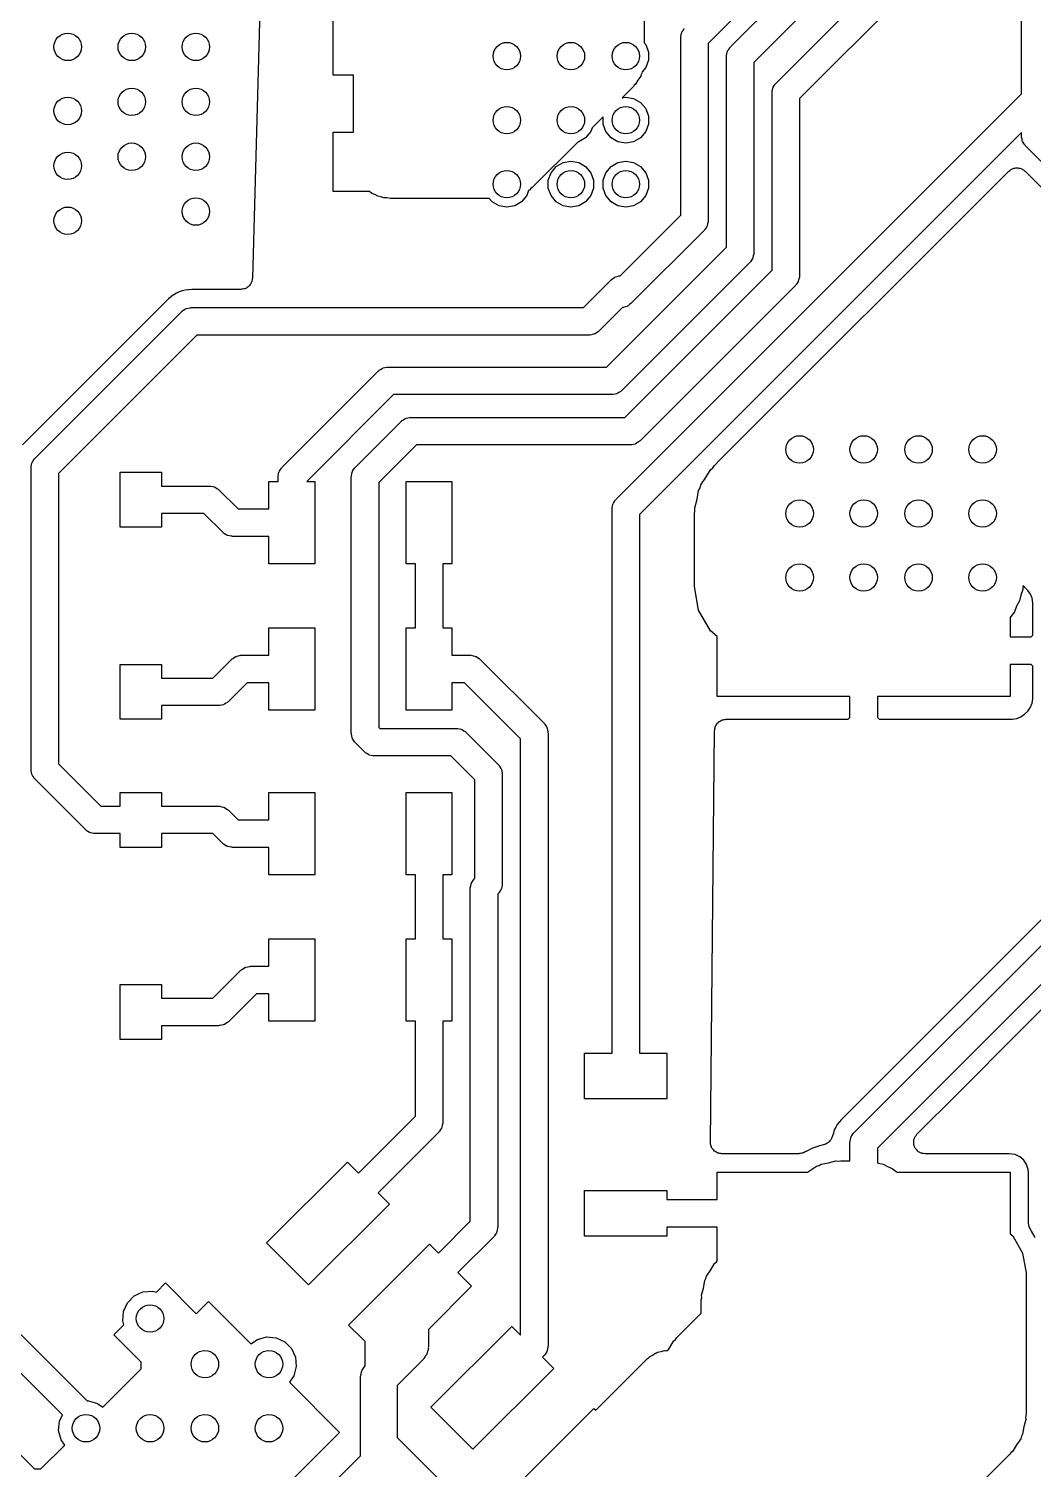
# Model space of a CAD drawing. Extents: x 76 to 124.9, y -113.7 to -66.
# Drawn here: x 85.78 to 96.75, y -105.65 to -89.9 of the extents above; entities that cross this region are included whole.
import ezdxf

# ---------------------------------------------------------------- set-up
doc = ezdxf.new("R2010")
doc.units = 0
doc.header["$MEASUREMENT"] = 0
doc.layers.add('BLACK', color=7, linetype='CONTINUOUS')

msp = doc.modelspace()

# ---------------------------------------------------------------- linework, layer by layer
at = {"layer": 'Black'}
for p, q in [((88.3964, -86.2285), (88.2186, -92.6295)), ((93.9419, -90.4959), (97.15, -87.2879)), ((97.4061, -87.4561), (94.198, -90.6641)), ((93.4429, -90.1006), (95.7284, -87.8151)), ((95.2811, -87.9811), (93.2, -90.0621)), ((95.9561, -88.0118), (93.699, -90.2688)), ((96.625, -90.6129), (96.625, -88.725)), ((92.5, -89.6461), (92.5, -89.95)), ((89.1, -90.41), (89.1, -89.76)), ((92.9253, -89.9206), (92.9351, -89.9036)), ((92.9351, -89.9036), (92.9401, -89.8993)), ((92.5, -89.95), (92.5, -90.0539)), ((92.5, -90.0539), (92.5173, -90.0745)), ((92.9, -90), (92.9011, -89.9935)), ((92.9, -91.9379), (92.9, -90)), ((92.9006, -89.9869), (92.9056, -89.968)), ((92.9011, -89.9935), (92.9006, -89.9869)), ((92.9056, -89.968), (92.909, -89.9487)), ((92.909, -89.9487), (92.9123, -89.943)), ((92.9123, -89.943), (92.9141, -89.9366)), ((92.9141, -89.9366), (92.9253, -89.9206)), ((93.2, -90.0621), (93.2, -92)), ((92.5173, -90.0745), (92.5471, -90.1564)), ((92.5471, -90.1564), (92.5471, -90.2436)), ((93.399, -90.2067), (93.4001, -90.2002)), ((93.399, -92.2889), (93.399, -90.2067)), ((93.3996, -90.1936), (93.4046, -90.1747)), ((93.4001, -90.2002), (93.3996, -90.1936)), ((93.4046, -90.1747), (93.408, -90.1554)), ((93.408, -90.1554), (93.4113, -90.1497)), ((93.4113, -90.1497), (93.4131, -90.1433)), ((93.4131, -90.1433), (93.4243, -90.1272)), ((93.4243, -90.1272), (93.4341, -90.1103)), ((93.4341, -90.1103), (93.4392, -90.106)), ((93.4392, -90.106), (93.4429, -90.1006)), ((92.4785, -90.3717), (92.4759, -90.3868)), ((92.5173, -90.3255), (92.4785, -90.3717)), ((92.5471, -90.2436), (92.5173, -90.3255)), ((93.699, -90.2688), (93.699, -92.351)), ((89.325, -90.41), (89.1, -90.41)), ((89.325, -91.03), (89.325, -90.41)), ((92.3828, -90.5328), (92.2595, -90.6562)), ((92.3929, -90.5184), (92.3828, -90.5328)), ((92.4064, -90.5071), (92.3929, -90.5184)), ((92.4325, -90.4619), (92.4064, -90.5071)), ((92.4625, -90.419), (92.4325, -90.4619)), ((92.4671, -90.402), (92.4625, -90.419)), ((92.4759, -90.3868), (92.4671, -90.402)), ((93.9121, -90.5386), (93.9233, -90.5226)), ((93.9233, -90.5226), (93.9331, -90.5056)), ((93.9331, -90.5056), (93.9382, -90.5013)), ((93.9382, -90.5013), (93.9419, -90.4959)), ((92.2595, -90.6562), (92.3, -90.649)), ((92.3, -90.649), (92.3858, -90.6642)), ((92.3858, -90.6642), (92.4613, -90.7078)), ((93.898, -90.602), (93.8992, -90.5955)), ((93.898, -92.5399), (93.898, -90.602)), ((93.8986, -90.5889), (93.9036, -90.57)), ((93.8992, -90.5955), (93.8986, -90.5889)), ((93.9036, -90.57), (93.9071, -90.5507)), ((93.9071, -90.5507), (93.9104, -90.545)), ((93.9104, -90.545), (93.9121, -90.5386)), ((94.198, -90.6641), (94.198, -92.602)), ((96.4939, -90.7439), (96.625, -90.6129)), ((92.1939, -95.0439), (96.4939, -90.7439)), ((92.4613, -90.7078), (92.5173, -90.7745)), ((92.5173, -90.7745), (92.5471, -90.8564)), ((91.9329, -90.9828), (91.9173, -91.0255)), ((91.9828, -90.9328), (91.9329, -90.9828)), ((92.0529, -90.8628), (91.9828, -90.9328)), ((91.9828, -90.9328), (91.9828, -90.9328)), ((92.0529, -90.9436), (92.0529, -90.8628)), ((92.0827, -91.0255), (92.0529, -90.9436)), ((92.5471, -90.9436), (92.5173, -91.0255)), ((92.5471, -90.8564), (92.5471, -90.9436)), ((89.1, -91.68), (89.1, -91.03)), ((89.1, -91.03), (89.325, -91.03)), ((91.7786, -91.1371), (91.2778, -91.6378)), ((91.7858, -91.1358), (91.7786, -91.1371)), ((91.8613, -91.0922), (91.7858, -91.1358)), ((91.9173, -91.0255), (91.8613, -91.0922)), ((92.1387, -91.0922), (92.0827, -91.0255)), ((92.2142, -91.1358), (92.1387, -91.0922)), ((92.3, -91.151), (92.2142, -91.1358)), ((92.3858, -91.1358), (92.3, -91.151)), ((92.4613, -91.0922), (92.3858, -91.1358)), ((96.625, -91.0371), (92.45, -95.2121)), ((92.5173, -91.0255), (92.4613, -91.0922)), ((96.625, -91.075), (96.625, -91.0371)), ((96.6261, -91.0815), (96.625, -91.075)), ((96.6256, -91.0881), (96.6261, -91.0815)), ((96.6306, -91.107), (96.6256, -91.0881)), ((96.634, -91.1263), (96.6306, -91.107)), ((96.6373, -91.132), (96.634, -91.1263)), ((96.6391, -91.1384), (96.6373, -91.132)), ((96.6503, -91.1544), (96.6391, -91.1384)), ((96.6601, -91.1714), (96.6503, -91.1544)), ((96.6651, -91.1757), (96.6601, -91.1714)), ((96.6689, -91.1811), (96.6651, -91.1757)), ((98.5773, -93.0894), (96.6689, -91.1811)), ((91.4529, -91.5564), (91.4827, -91.4745)), ((91.4827, -91.4745), (91.5387, -91.4078)), ((91.5387, -91.4078), (91.6142, -91.3642)), ((91.6142, -91.3642), (91.7, -91.349)), ((91.7, -91.349), (91.7858, -91.3642)), ((91.7858, -91.3642), (91.8613, -91.4078)), ((91.8613, -91.4078), (91.9173, -91.4745)), ((91.9173, -91.4745), (91.9471, -91.5564)), ((92.0529, -91.5564), (92.0827, -91.4745)), ((92.0827, -91.4745), (92.1387, -91.4078)), ((92.1387, -91.4078), (92.2142, -91.3642)), ((92.2142, -91.3642), (92.3, -91.349)), ((92.3, -91.349), (92.3858, -91.3642)), ((92.3858, -91.3642), (92.4613, -91.4078)), ((92.4613, -91.4078), (92.5173, -91.4745)), ((92.5173, -91.4745), (92.5471, -91.5564)), ((93.3356, -94.6079), (96.4866, -91.457)), ((96.4866, -91.457), (96.4956, -91.4507)), ((96.4956, -91.4507), (96.5033, -91.4429)), ((96.5033, -91.4429), (96.5132, -91.4383)), ((96.5132, -91.4383), (96.5222, -91.432)), ((96.5222, -91.432), (96.5327, -91.4292)), ((96.5327, -91.4292), (96.5426, -91.4246)), ((96.5426, -91.4246), (96.5535, -91.4236)), ((96.5535, -91.4236), (96.5641, -91.4208)), ((96.5641, -91.4208), (96.575, -91.4218)), ((96.575, -91.4218), (96.5859, -91.4208)), ((96.5859, -91.4208), (96.5965, -91.4236)), ((96.5965, -91.4236), (96.6074, -91.4246)), ((96.6074, -91.4246), (96.6173, -91.4292)), ((96.6173, -91.4292), (96.6278, -91.432)), ((96.6278, -91.432), (96.6368, -91.4383)), ((96.6368, -91.4383), (96.6467, -91.4429)), ((96.6467, -91.4429), (96.6544, -91.4507)), ((96.6544, -91.4507), (96.6634, -91.457)), ((96.6634, -91.457), (98.3144, -93.1079)), ((91.2778, -91.6378), (91.2634, -91.6479)), ((91.4529, -91.6436), (91.4529, -91.5564)), ((91.9471, -91.5564), (91.9471, -91.6436)), ((92.0529, -91.6436), (92.0529, -91.5564)), ((92.5471, -91.5564), (92.5471, -91.6436)), ((89.4995, -91.68), (89.1, -91.68)), ((89.525, -91.7014), (89.4995, -91.68)), ((89.5579, -91.7134), (89.525, -91.7014)), ((89.5882, -91.7309), (89.5579, -91.7134)), ((89.6227, -91.737), (89.5882, -91.7309)), ((89.6555, -91.7489), (89.6227, -91.737)), ((89.6905, -91.7489), (89.6555, -91.7489)), ((89.725, -91.755), (89.6905, -91.7489)), ((90.8074, -91.755), (89.725, -91.755)), ((90.8387, -91.7922), (90.8074, -91.755)), ((90.9142, -91.8358), (90.8387, -91.7922)), ((91.1613, -91.7922), (91.0858, -91.8358)), ((91.2173, -91.7255), (91.1613, -91.7922)), ((91.2376, -91.6698), (91.2173, -91.7255)), ((91.2521, -91.6614), (91.2376, -91.6698)), ((91.2634, -91.6479), (91.2521, -91.6614)), ((91.4827, -91.7255), (91.4529, -91.6436)), ((91.5387, -91.7922), (91.4827, -91.7255)), ((91.6142, -91.8358), (91.5387, -91.7922)), ((91.8613, -91.7922), (91.7858, -91.8358)), ((91.9173, -91.7255), (91.8613, -91.7922)), ((91.9471, -91.6436), (91.9173, -91.7255)), ((92.0827, -91.7255), (92.0529, -91.6436)), ((92.1387, -91.7922), (92.0827, -91.7255)), ((92.2142, -91.8358), (92.1387, -91.7922)), ((92.4613, -91.7922), (92.3858, -91.8358)), ((92.5173, -91.7255), (92.4613, -91.7922)), ((92.5471, -91.6436), (92.5173, -91.7255)), ((91, -91.851), (90.9142, -91.8358)), ((91.0858, -91.8358), (91, -91.851)), ((91.7, -91.851), (91.6142, -91.8358)), ((91.7858, -91.8358), (91.7, -91.851)), ((92.3, -91.851), (92.2142, -91.8358)), ((92.2373, -92.6006), (92.9, -91.9379)), ((92.3858, -91.8358), (92.3, -91.851)), ((93.1561, -92.1061), (92.3561, -92.9061)), ((93.1599, -92.1007), (93.1561, -92.1061)), ((93.1649, -92.0964), (93.1599, -92.1007)), ((93.1747, -92.0794), (93.1649, -92.0964)), ((93.1859, -92.0634), (93.1747, -92.0794)), ((93.1877, -92.057), (93.1859, -92.0634)), ((93.191, -92.0513), (93.1877, -92.057)), ((93.1944, -92.032), (93.191, -92.0513)), ((93.1994, -92.0131), (93.1944, -92.032)), ((93.2, -92), (93.1989, -92.0065)), ((93.1989, -92.0065), (93.1994, -92.0131)), ((92.0879, -93.6), (93.399, -92.2889)), ((93.6849, -92.4144), (93.6737, -92.4304)), ((93.6867, -92.408), (93.6849, -92.4144)), ((93.69, -92.4023), (93.6867, -92.408)), ((93.6934, -92.383), (93.69, -92.4023)), ((93.6984, -92.3641), (93.6934, -92.383)), ((93.699, -92.351), (93.6979, -92.3575)), ((93.6979, -92.3575), (93.6984, -92.3641)), ((93.6551, -92.4571), (92.2561, -93.8561)), ((92.2879, -94.15), (93.898, -92.5399)), ((93.6589, -92.4517), (93.6551, -92.4571)), ((93.6639, -92.4474), (93.6589, -92.4517)), ((93.6737, -92.4304), (93.6639, -92.4474)), ((88.1444, -92.7389), (88.1364, -92.7435)), ((88.1531, -92.7359), (88.1444, -92.7389)), ((88.1631, -92.7281), (88.1531, -92.7359)), ((88.174, -92.7218), (88.1631, -92.7281)), ((88.1799, -92.7147), (88.174, -92.7218)), ((88.1872, -92.709), (88.1799, -92.7147)), ((88.1938, -92.6982), (88.1872, -92.709)), ((88.2019, -92.6885), (88.1938, -92.6982)), ((88.2051, -92.6798), (88.2019, -92.6885)), ((88.2099, -92.672), (88.2051, -92.6798)), ((88.2124, -92.6596), (88.2099, -92.672)), ((88.2168, -92.6477), (88.2124, -92.6596)), ((88.2186, -92.6295), (88.2168, -92.6385)), ((88.2168, -92.6385), (88.2168, -92.6477)), ((91.8379, -92.95), (92.1439, -92.6439)), ((92.1439, -92.6439), (92.16, -92.6327)), ((92.16, -92.6327), (92.175, -92.6201)), ((92.175, -92.6201), (92.1812, -92.6178)), ((92.1812, -92.6178), (92.1866, -92.6141)), ((92.1866, -92.6141), (92.2055, -92.609)), ((92.2055, -92.609), (92.224, -92.6023)), ((92.224, -92.6023), (92.2305, -92.6023)), ((92.2305, -92.6023), (92.2369, -92.6006)), ((92.2369, -92.6006), (92.2373, -92.6006)), ((94.1541, -92.7081), (92.4561, -94.4061)), ((94.1579, -92.7027), (94.1541, -92.7081)), ((94.1629, -92.6984), (94.1579, -92.7027)), ((94.1727, -92.6814), (94.1629, -92.6984)), ((94.184, -92.6654), (94.1727, -92.6814)), ((94.1857, -92.659), (94.184, -92.6654)), ((94.189, -92.6533), (94.1857, -92.659)), ((94.1924, -92.634), (94.189, -92.6533)), ((94.1974, -92.6151), (94.1924, -92.634)), ((94.198, -92.602), (94.1969, -92.6085)), ((94.1969, -92.6085), (94.1974, -92.6151)), ((87.3027, -92.8538), (85.7075, -94.4489)), ((87.3317, -92.8306), (87.3027, -92.8538)), ((87.3322, -92.8301), (87.3317, -92.8306)), ((87.3327, -92.8298), (87.3322, -92.8301)), ((87.3586, -92.8087), (87.3327, -92.8298)), ((87.3882, -92.7933), (87.3586, -92.8087)), ((87.3887, -92.7929), (87.3882, -92.7933)), ((87.3894, -92.7927), (87.3887, -92.7929)), ((87.4189, -92.777), (87.3894, -92.7927)), ((87.4508, -92.7677), (87.4189, -92.777)), ((87.4514, -92.7674), (87.4508, -92.7677)), ((87.4521, -92.7674), (87.4514, -92.7674)), ((87.4841, -92.7577), (87.4521, -92.7674)), ((87.5173, -92.7548), (87.4841, -92.7577)), ((87.5179, -92.7546), (87.5173, -92.7548)), ((87.5186, -92.7547), (87.5179, -92.7546)), ((87.5561, -92.751), (87.5186, -92.7547)), ((88.0937, -92.751), (87.5561, -92.751)), ((88.1027, -92.7494), (88.0937, -92.751)), ((88.112, -92.7497), (88.1027, -92.7494)), ((88.124, -92.7457), (88.112, -92.7497)), ((88.1364, -92.7435), (88.124, -92.7457)), ((85.8439, -94.5939), (87.4439, -92.9939)), ((87.4439, -92.9939), (87.4493, -92.9901)), ((87.4493, -92.9901), (87.4536, -92.9851)), ((87.4536, -92.9851), (87.4706, -92.9753)), ((87.4706, -92.9753), (87.4866, -92.9641)), ((87.4866, -92.9641), (87.493, -92.9623)), ((87.493, -92.9623), (87.4987, -92.959)), ((87.4987, -92.959), (87.518, -92.9556)), ((87.518, -92.9556), (87.5369, -92.9506)), ((87.5369, -92.9506), (87.5435, -92.9511)), ((87.5435, -92.9511), (87.55, -92.95)), ((87.55, -92.95), (91.8379, -92.95)), ((92.2627, -92.9494), (92.0061, -93.2061)), ((92.2631, -92.9494), (92.2627, -92.9494)), ((92.2694, -92.9477), (92.2631, -92.9494)), ((92.276, -92.9477), (92.2694, -92.9477)), ((92.2945, -92.941), (92.276, -92.9477)), ((92.3134, -92.9359), (92.2945, -92.941)), ((92.3188, -92.9322), (92.3134, -92.9359)), ((92.325, -92.9299), (92.3188, -92.9322)), ((92.34, -92.9173), (92.325, -92.9299)), ((92.3561, -92.9061), (92.34, -92.9173)), ((92.0007, -93.2099), (91.9964, -93.2149)), ((92.0061, -93.2061), (92.0007, -93.2099)), ((87.6121, -93.25), (86.1, -94.7621)), ((91.9, -93.25), (87.6121, -93.25)), ((91.9065, -93.2489), (91.9, -93.25)), ((91.9131, -93.2494), (91.9065, -93.2489)), ((91.932, -93.2444), (91.9131, -93.2494)), ((91.9513, -93.241), (91.932, -93.2444)), ((91.957, -93.2377), (91.9513, -93.241)), ((91.9634, -93.2359), (91.957, -93.2377)), ((91.9794, -93.2247), (91.9634, -93.2359)), ((91.9964, -93.2149), (91.9794, -93.2247)), ((88.5439, -94.6939), (89.5939, -93.6439)), ((89.5939, -93.6439), (89.5993, -93.6401)), ((89.5993, -93.6401), (89.6036, -93.6351)), ((89.6036, -93.6351), (89.6206, -93.6253)), ((89.6206, -93.6253), (89.6366, -93.6141)), ((89.6366, -93.6141), (89.643, -93.6123)), ((89.643, -93.6123), (89.6487, -93.609)), ((89.6487, -93.609), (89.668, -93.6056)), ((89.668, -93.6056), (89.6869, -93.6006)), ((89.6869, -93.6006), (89.6935, -93.6011)), ((89.6935, -93.6011), (89.7, -93.6)), ((89.7, -93.6), (92.0879, -93.6)), ((89.7621, -93.9), (88.8121, -94.85)), ((92.15, -93.9), (89.7621, -93.9)), ((92.1565, -93.8989), (92.15, -93.9)), ((92.1631, -93.8994), (92.1565, -93.8989)), ((92.182, -93.8944), (92.1631, -93.8994)), ((92.2013, -93.891), (92.182, -93.8944)), ((92.207, -93.8877), (92.2013, -93.891)), ((92.2134, -93.8859), (92.207, -93.8877)), ((92.2294, -93.8747), (92.2134, -93.8859)), ((92.2464, -93.8649), (92.2294, -93.8747)), ((92.2507, -93.8599), (92.2464, -93.8649)), ((92.2561, -93.8561), (92.2507, -93.8599)), ((89.893, -94.1623), (89.8987, -94.159)), ((89.8987, -94.159), (89.918, -94.1556)), ((89.918, -94.1556), (89.9369, -94.1506)), ((89.9369, -94.1506), (89.9435, -94.1511)), ((89.9435, -94.1511), (89.95, -94.15)), ((89.95, -94.15), (91.3, -94.15)), ((91.3, -94.15), (92.2879, -94.15)), ((89.3439, -94.6939), (89.8439, -94.1939)), ((89.8439, -94.1939), (89.8493, -94.1901)), ((89.8493, -94.1901), (89.8536, -94.1851)), ((89.8536, -94.1851), (89.8706, -94.1753)), ((89.8706, -94.1753), (89.8866, -94.1641)), ((89.8866, -94.1641), (89.893, -94.1623)), ((90.0121, -94.45), (89.6, -94.8621)), ((91.3, -94.45), (90.0121, -94.45)), ((92.35, -94.45), (91.3, -94.45)), ((92.3565, -94.4489), (92.35, -94.45)), ((92.3631, -94.4494), (92.3565, -94.4489)), ((92.382, -94.4444), (92.3631, -94.4494)), ((92.4013, -94.441), (92.382, -94.4444)), ((92.407, -94.4377), (92.4013, -94.441)), ((92.4134, -94.4359), (92.407, -94.4377)), ((92.4294, -94.4247), (92.4134, -94.4359)), ((92.4464, -94.4149), (92.4294, -94.4247)), ((92.4507, -94.4099), (92.4464, -94.4149)), ((92.4561, -94.4061), (92.4507, -94.4099)), ((85.8141, -94.6366), (85.8253, -94.6206)), ((85.8253, -94.6206), (85.8351, -94.6036)), ((85.8351, -94.6036), (85.8401, -94.5993)), ((85.8401, -94.5993), (85.8439, -94.5939)), ((93.2697, -94.6739), (93.3356, -94.6079)), ((93.3356, -94.6079), (93.3356, -94.6079)), ((85.8, -94.7), (85.8011, -94.6935)), ((85.8, -98), (85.8, -94.7)), ((85.8006, -94.6869), (85.8056, -94.668)), ((85.8011, -94.6935), (85.8006, -94.6869)), ((85.8056, -94.668), (85.809, -94.6487)), ((85.809, -94.6487), (85.8123, -94.643)), ((85.8123, -94.643), (85.8141, -94.6366)), ((86.1, -94.7621), (86.1, -97.9379)), ((86.775, -95.35), (86.775, -94.75)), ((86.775, -94.75), (87.225, -94.75)), ((87.225, -94.75), (87.225, -94.9)), ((88.5006, -94.7869), (88.5056, -94.768)), ((88.5011, -94.7935), (88.5006, -94.7869)), ((88.5056, -94.768), (88.509, -94.7487)), ((88.509, -94.7487), (88.5123, -94.743)), ((88.5123, -94.743), (88.5141, -94.7366)), ((88.5141, -94.7366), (88.5253, -94.7206)), ((88.5253, -94.7206), (88.5351, -94.7036)), ((88.5351, -94.7036), (88.5401, -94.6993)), ((88.5401, -94.6993), (88.5439, -94.6939)), ((89.3006, -94.7869), (89.3056, -94.768)), ((89.3011, -94.7935), (89.3006, -94.7869)), ((89.3056, -94.768), (89.309, -94.7487)), ((89.309, -94.7487), (89.3123, -94.743)), ((89.3123, -94.743), (89.3141, -94.7366)), ((89.3141, -94.7366), (89.3253, -94.7206)), ((89.3253, -94.7206), (89.3351, -94.7036)), ((89.3351, -94.7036), (89.3401, -94.6993)), ((89.3401, -94.6993), (89.3439, -94.6939)), ((93.1765, -94.807), (93.2255, -94.7221)), ((93.2255, -94.7221), (93.2507, -94.7009)), ((93.2507, -94.7009), (93.2697, -94.6739)), ((87.225, -94.9), (87.75, -94.9)), ((87.75, -94.9), (87.7565, -94.9011)), ((87.7565, -94.9011), (87.7631, -94.9006)), ((87.7631, -94.9006), (87.782, -94.9056)), ((87.782, -94.9056), (87.8013, -94.909)), ((87.8013, -94.909), (87.807, -94.9123)), ((87.807, -94.9123), (87.8134, -94.9141)), ((87.8134, -94.9141), (87.8294, -94.9253)), ((87.8294, -94.9253), (87.8464, -94.9351)), ((87.8464, -94.9351), (87.8507, -94.9401)), ((87.8507, -94.9401), (87.8561, -94.9439)), ((87.8561, -94.9439), (88.0621, -95.15)), ((88.4, -95.15), (88.4, -94.85)), ((88.4, -94.85), (88.5, -94.85)), ((88.5, -94.8), (88.5011, -94.7935)), ((88.5, -94.85), (88.5, -94.8)), ((88.8121, -94.85), (88.9, -94.85)), ((88.9, -94.85), (88.9, -95.75)), ((89.3, -94.8), (89.3011, -94.7935)), ((89.3, -97.6), (89.3, -94.8)), ((89.6, -94.8621), (89.6, -97.5379)), ((89.9, -95.75), (89.9, -94.85)), ((89.9, -94.85), (90.4, -94.85)), ((90.4, -94.85), (90.4, -95.75)), ((93.0952, -94.9477), (93.1117, -94.9191)), ((93.1117, -94.9191), (93.1203, -94.8873)), ((93.1203, -94.8873), (93.1765, -94.807)), ((92.1556, -95.118), (92.159, -95.0987)), ((92.159, -95.0987), (92.1623, -95.093)), ((92.1623, -95.093), (92.1641, -95.0866)), ((92.1641, -95.0866), (92.1753, -95.0706)), ((92.1753, -95.0706), (92.1851, -95.0536)), ((92.1851, -95.0536), (92.1901, -95.0493)), ((92.1901, -95.0493), (92.1939, -95.0439)), ((93.0529, -95.1389), (93.0782, -95.0442)), ((93.0782, -95.0442), (93.0952, -94.9477)), ((87.6879, -95.2), (87.225, -95.2)), ((87.225, -95.2), (87.225, -95.35)), ((87.8939, -95.4061), (87.6879, -95.2)), ((88.0621, -95.15), (88.4, -95.15)), ((92.15, -95.15), (92.1511, -95.1435)), ((92.15, -95.2), (92.15, -95.15)), ((92.15, -95.8), (92.15, -95.2)), ((92.1506, -95.1369), (92.1556, -95.118)), ((92.1511, -95.1435), (92.1506, -95.1369)), ((92.45, -95.2121), (92.45, -95.8)), ((93.05, -95.2042), (93.0557, -95.1717)), ((93.05, -96), (93.05, -95.2042)), ((93.0557, -95.1717), (93.0529, -95.1389)), ((87.225, -95.35), (86.775, -95.35)), ((87.8993, -95.4099), (87.8939, -95.4061)), ((87.9036, -95.4149), (87.8993, -95.4099)), ((87.9206, -95.4247), (87.9036, -95.4149)), ((87.9366, -95.4359), (87.9206, -95.4247)), ((87.943, -95.4377), (87.9366, -95.4359)), ((87.9487, -95.441), (87.943, -95.4377)), ((87.968, -95.4444), (87.9487, -95.441)), ((87.9869, -95.4494), (87.968, -95.4444)), ((87.9935, -95.4489), (87.9869, -95.4494)), ((88, -95.45), (87.9935, -95.4489)), ((88.4, -95.45), (88, -95.45)), ((88.4, -95.75), (88.4, -95.45)), ((88.9, -95.75), (88.4, -95.75)), ((90, -95.75), (89.9, -95.75)), ((90, -96.45), (90, -95.75)), ((90.4, -95.75), (90.3, -95.75)), ((90.3, -95.75), (90.3, -96.45)), ((92.15, -101.1), (92.15, -95.8)), ((92.45, -95.8), (92.45, -101.1)), ((93.0952, -96.2565), (93.05, -96)), ((96.6386, -96.0302), (96.6162, -96.0919)), ((96.6594, -96.0058), (96.6386, -95.9919)), ((96.6386, -95.9919), (96.6386, -96.0302)), ((96.6942, -96.0406), (96.6594, -96.0058)), ((96.7215, -96.0816), (96.6942, -96.0406)), ((96.6048, -96.1565), (96.572, -96.2133)), ((96.6162, -96.0919), (96.6048, -96.1565)), ((96.7404, -96.1271), (96.7215, -96.0816)), ((96.75, -96.1754), (96.7404, -96.1271)), ((96.75, -96.5295), (96.75, -96.1754)), ((93.2255, -96.4821), (93.0952, -96.2565)), ((96.5073, -96.3253), (96.5, -96.338)), ((96.5, -96.338), (96.5, -96.55)), ((96.5495, -96.275), (96.5073, -96.3253)), ((96.572, -96.2133), (96.5495, -96.275)), ((88.4, -96.75), (88.4, -96.45)), ((88.4, -96.45), (88.9, -96.45)), ((88.9, -96.45), (88.9, -97.35)), ((89.9, -97.35), (89.9, -96.45)), ((89.9, -96.45), (90, -96.45)), ((90.3, -96.45), (90.4, -96.45)), ((90.4, -96.45), (90.4, -96.75)), ((93.3, -96.5446), (93.2255, -96.4821)), ((93.3, -97.2), (93.3, -96.5446)), ((96.5, -96.55), (96.7295, -96.55)), ((96.7295, -96.55), (96.75, -96.5295)), ((87.7879, -97), (87.9939, -96.7939)), ((87.9939, -96.7939), (87.9993, -96.7901)), ((87.9993, -96.7901), (88.0036, -96.7851)), ((88.0036, -96.7851), (88.0206, -96.7753)), ((88.0206, -96.7753), (88.0366, -96.7641)), ((88.0366, -96.7641), (88.043, -96.7623)), ((88.043, -96.7623), (88.0487, -96.759)), ((88.0487, -96.759), (88.068, -96.7556)), ((88.068, -96.7556), (88.0869, -96.7506)), ((88.0869, -96.7506), (88.0935, -96.7511)), ((88.0935, -96.7511), (88.1, -96.75)), ((88.1, -96.75), (88.4, -96.75)), ((90.4, -96.75), (90.6, -96.75)), ((90.6, -96.75), (90.6065, -96.7511)), ((90.6065, -96.7511), (90.6131, -96.7506)), ((90.6131, -96.7506), (90.632, -96.7556)), ((90.632, -96.7556), (90.6513, -96.759)), ((90.6513, -96.759), (90.657, -96.7623)), ((90.657, -96.7623), (90.6634, -96.7641)), ((90.6634, -96.7641), (90.6794, -96.7753)), ((90.6794, -96.7753), (90.6964, -96.7851)), ((90.6964, -96.7851), (90.7007, -96.7901)), ((90.7007, -96.7901), (90.7061, -96.7939)), ((90.7061, -96.7939), (91.4061, -97.4939)), ((86.775, -97.45), (86.775, -96.85)), ((86.775, -96.85), (87.225, -96.85)), ((87.225, -96.85), (87.225, -97)), ((96.5, -96.85), (96.5, -97.2)), ((96.7295, -96.85), (96.5, -96.85)), ((96.75, -96.8705), (96.7295, -96.85)), ((96.75, -97.2246), (96.75, -96.8705)), ((87.225, -97), (87.7879, -97)), ((88.1621, -97.05), (87.9561, -97.2561)), ((88.4, -97.05), (88.1621, -97.05)), ((88.4, -97.35), (88.4, -97.05)), ((90.5379, -97.05), (90.4, -97.05)), ((90.4, -97.05), (90.4, -97.35)), ((91.15, -97.6621), (90.5379, -97.05)), ((87.85, -97.3), (87.225, -97.3)), ((87.225, -97.3), (87.225, -97.45)), ((87.8565, -97.2989), (87.85, -97.3)), ((87.8631, -97.2994), (87.8565, -97.2989)), ((87.882, -97.2944), (87.8631, -97.2994)), ((87.9013, -97.291), (87.882, -97.2944)), ((87.907, -97.2877), (87.9013, -97.291)), ((87.9134, -97.2859), (87.907, -97.2877)), ((87.9294, -97.2747), (87.9134, -97.2859)), ((87.9464, -97.2649), (87.9294, -97.2747)), ((87.9507, -97.2599), (87.9464, -97.2649)), ((87.9561, -97.2561), (87.9507, -97.2599)), ((94.75, -97.2), (93.3, -97.2)), ((94.75, -97.4295), (94.75, -97.2)), ((96.5, -97.2), (95.05, -97.2)), ((95.05, -97.2), (95.05, -97.4295)), ((96.7215, -97.3184), (96.7404, -97.2729)), ((96.7404, -97.2729), (96.75, -97.2246)), ((87.225, -97.45), (86.775, -97.45)), ((88.9, -97.35), (88.4, -97.35)), ((90.4, -97.35), (89.9, -97.35)), ((93.3336, -97.4661), (93.3433, -97.4627)), ((93.3433, -97.4627), (93.3522, -97.4575)), ((93.3522, -97.4575), (93.3636, -97.4555)), ((93.3636, -97.4555), (93.3745, -97.4517)), ((93.3745, -97.4517), (93.3848, -97.4518)), ((93.3848, -97.4518), (93.395, -97.45)), ((93.395, -97.45), (94.7295, -97.45)), ((94.7295, -97.45), (94.75, -97.4295)), ((95.05, -97.4295), (95.0705, -97.45)), ((95.0705, -97.45), (96.5246, -97.45)), ((96.5246, -97.45), (96.5729, -97.4404)), ((96.5729, -97.4404), (96.6184, -97.4215)), ((96.6184, -97.4215), (96.6594, -97.3942)), ((96.6594, -97.3942), (96.6942, -97.3594)), ((96.6942, -97.3594), (96.7215, -97.3184)), ((89.3011, -97.6065), (89.3, -97.6)), ((89.3006, -97.6131), (89.3011, -97.6065)), ((89.3056, -97.632), (89.3006, -97.6131)), ((89.6, -97.5379), (89.6121, -97.55)), ((89.6121, -97.55), (90.45, -97.55)), ((90.45, -97.55), (90.4565, -97.5511)), ((90.4565, -97.5511), (90.4631, -97.5506)), ((90.4631, -97.5506), (90.482, -97.5556)), ((90.482, -97.5556), (90.5013, -97.559)), ((90.5013, -97.559), (90.507, -97.5623)), ((90.507, -97.5623), (90.5134, -97.5641)), ((90.5134, -97.5641), (90.5294, -97.5753)), ((90.5294, -97.5753), (90.5464, -97.5851)), ((90.5464, -97.5851), (90.5507, -97.5901)), ((90.5507, -97.5901), (90.5561, -97.5939)), ((90.5561, -97.5939), (90.9061, -97.9439)), ((91.4061, -97.4939), (91.4099, -97.4993)), ((91.4099, -97.4993), (91.4149, -97.5036)), ((91.4149, -97.5036), (91.4247, -97.5206)), ((91.4247, -97.5206), (91.4359, -97.5366)), ((91.4359, -97.5366), (91.4377, -97.543)), ((91.4377, -97.543), (91.441, -97.5487)), ((91.441, -97.5487), (91.4444, -97.568)), ((91.4444, -97.568), (91.4494, -97.5869)), ((91.4494, -97.5869), (91.4489, -97.5935)), ((91.4489, -97.5935), (91.45, -97.6)), ((91.45, -97.6), (91.45, -104.3)), ((93.2245, -102.073), (93.27, -97.5737)), ((93.27, -97.5737), (93.2719, -97.5636)), ((93.2719, -97.5533), (93.2758, -97.5424)), ((93.2719, -97.5636), (93.2719, -97.5533)), ((93.2758, -97.5424), (93.2779, -97.5311)), ((93.2779, -97.5311), (93.2832, -97.5222)), ((93.2832, -97.5222), (93.2867, -97.5125)), ((93.2867, -97.5125), (93.2941, -97.5036)), ((93.2941, -97.5036), (93.3, -97.4937)), ((93.3, -97.4937), (93.308, -97.4871)), ((93.308, -97.4871), (93.3146, -97.4792)), ((93.3146, -97.4792), (93.3246, -97.4735)), ((93.3246, -97.4735), (93.3336, -97.4661)), ((89.309, -97.6513), (89.3056, -97.632)), ((89.3123, -97.657), (89.309, -97.6513)), ((89.3141, -97.6634), (89.3123, -97.657)), ((89.3253, -97.6794), (89.3141, -97.6634)), ((89.3351, -97.6964), (89.3253, -97.6794)), ((89.3401, -97.7007), (89.3351, -97.6964)), ((89.3439, -97.7061), (89.3401, -97.7007)), ((89.4439, -97.8061), (89.3439, -97.7061)), ((91.15, -104.183), (91.15, -97.6621)), ((86.1, -97.9379), (86.5621, -98.4)), ((89.4493, -97.8099), (89.4439, -97.8061)), ((89.4536, -97.8149), (89.4493, -97.8099)), ((89.4706, -97.8247), (89.4536, -97.8149)), ((89.4866, -97.8359), (89.4706, -97.8247)), ((89.493, -97.8377), (89.4866, -97.8359)), ((89.4987, -97.841), (89.493, -97.8377)), ((89.518, -97.8444), (89.4987, -97.841)), ((89.5369, -97.8494), (89.518, -97.8444)), ((89.5435, -97.8489), (89.5369, -97.8494)), ((89.55, -97.85), (89.5435, -97.8489)), ((90.3879, -97.85), (89.55, -97.85)), ((90.65, -98.1121), (90.3879, -97.85)), ((85.8011, -98.0065), (85.8, -98)), ((85.8006, -98.0131), (85.8011, -98.0065)), ((85.8056, -98.032), (85.8006, -98.0131)), ((85.809, -98.0513), (85.8056, -98.032)), ((85.8123, -98.057), (85.809, -98.0513)), ((85.8141, -98.0634), (85.8123, -98.057)), ((85.8253, -98.0794), (85.8141, -98.0634)), ((85.8351, -98.0964), (85.8253, -98.0794)), ((90.9061, -97.9439), (90.9099, -97.9493)), ((90.9099, -97.9493), (90.9149, -97.9536)), ((90.9149, -97.9536), (90.9247, -97.9706)), ((90.9247, -97.9706), (90.9359, -97.9866)), ((90.9359, -97.9866), (90.9377, -97.993)), ((90.9377, -97.993), (90.941, -97.9987)), ((90.941, -97.9987), (90.9444, -98.018)), ((90.9444, -98.018), (90.9494, -98.0369)), ((90.9494, -98.0369), (90.9489, -98.0435)), ((90.9489, -98.0435), (90.95, -98.05)), ((90.95, -98.05), (90.95, -99.251)), ((85.8401, -98.1007), (85.8351, -98.0964)), ((85.8439, -98.1061), (85.8401, -98.1007)), ((86.3939, -98.6561), (85.8439, -98.1061)), ((86.775, -98.4), (86.775, -98.25)), ((86.775, -98.25), (87.225, -98.25)), ((87.225, -98.25), (87.225, -98.4)), ((88.4, -98.55), (88.4, -98.25)), ((88.4, -98.25), (88.9, -98.25)), ((88.9, -98.25), (88.9, -99.15)), ((89.9, -99.15), (89.9, -98.25)), ((89.9, -98.25), (90.4, -98.25)), ((90.4, -98.25), (90.4, -99.15)), ((90.65, -99.1889), (90.65, -98.1121)), ((86.5621, -98.4), (86.775, -98.4)), ((87.225, -98.4), (87.85, -98.4)), ((87.85, -98.4), (87.8565, -98.4011)), ((87.8565, -98.4011), (87.8631, -98.4006)), ((87.8631, -98.4006), (87.882, -98.4056)), ((87.882, -98.4056), (87.9013, -98.409)), ((87.9013, -98.409), (87.907, -98.4123)), ((87.907, -98.4123), (87.9134, -98.4141)), ((87.9134, -98.4141), (87.9294, -98.4253)), ((87.9294, -98.4253), (87.9464, -98.4351)), ((87.9464, -98.4351), (87.9507, -98.4401)), ((87.9507, -98.4401), (87.9561, -98.4439)), ((87.9561, -98.4439), (88.0621, -98.55)), ((88.0621, -98.55), (88.4, -98.55)), ((86.3993, -98.6599), (86.3939, -98.6561)), ((86.4036, -98.6649), (86.3993, -98.6599)), ((86.4206, -98.6747), (86.4036, -98.6649)), ((86.4366, -98.6859), (86.4206, -98.6747)), ((86.443, -98.6877), (86.4366, -98.6859)), ((86.4487, -98.691), (86.443, -98.6877)), ((86.468, -98.6944), (86.4487, -98.691)), ((86.4869, -98.6994), (86.468, -98.6944)), ((86.4935, -98.6989), (86.4869, -98.6994)), ((86.5, -98.7), (86.4935, -98.6989)), ((86.775, -98.7), (86.5, -98.7)), ((86.775, -98.85), (86.775, -98.7)), ((87.7879, -98.7), (87.225, -98.7)), ((87.225, -98.7), (87.225, -98.85)), ((87.8939, -98.8061), (87.7879, -98.7)), ((87.225, -98.85), (86.775, -98.85)), ((87.8993, -98.8099), (87.8939, -98.8061)), ((87.9036, -98.8149), (87.8993, -98.8099)), ((87.9206, -98.8247), (87.9036, -98.8149)), ((87.9366, -98.8359), (87.9206, -98.8247)), ((87.943, -98.8377), (87.9366, -98.8359)), ((87.9487, -98.841), (87.943, -98.8377)), ((87.968, -98.8444), (87.9487, -98.841)), ((87.9869, -98.8494), (87.968, -98.8444)), ((87.9935, -98.8489), (87.9869, -98.8494)), ((88, -98.85), (87.9935, -98.8489)), ((88.4, -98.85), (88, -98.85)), ((88.4, -99.15), (88.4, -98.85)), ((88.9, -99.15), (88.4, -99.15)), ((90, -99.15), (89.9, -99.15)), ((90, -99.85), (90, -99.15)), ((90.4, -99.15), (90.3, -99.15)), ((90.3, -99.15), (90.3, -99.85)), ((90.6401, -99.2003), (90.6439, -99.1949)), ((90.6439, -99.1949), (90.65, -99.1889)), ((90.6, -99.301), (90.6011, -99.2945)), ((90.6, -102.938), (90.6, -99.301)), ((90.6006, -99.2879), (90.6056, -99.269)), ((90.6011, -99.2945), (90.6006, -99.2879)), ((90.6056, -99.269), (90.609, -99.2497)), ((90.609, -99.2497), (90.6123, -99.244)), ((90.6123, -99.244), (90.6141, -99.2376)), ((90.6141, -99.2376), (90.6253, -99.2216)), ((90.6253, -99.2216), (90.6351, -99.2046)), ((90.6351, -99.2046), (90.6401, -99.2003)), ((90.9099, -99.3517), (90.9061, -99.3571)), ((90.9149, -99.3474), (90.9099, -99.3517)), ((90.9247, -99.3304), (90.9149, -99.3474)), ((90.9359, -99.3144), (90.9247, -99.3304)), ((90.9377, -99.308), (90.9359, -99.3144)), ((90.941, -99.3023), (90.9377, -99.308)), ((90.9444, -99.283), (90.941, -99.3023)), ((90.9494, -99.2641), (90.9444, -99.283)), ((90.95, -99.251), (90.9489, -99.2575)), ((90.9489, -99.2575), (90.9494, -99.2641)), ((90.9061, -99.3571), (90.9, -99.3631)), ((90.9, -99.3631), (90.9, -103)), ((97.0644, -99.4171), (94.6575, -101.824)), ((94.7939, -101.969), (97.3, -99.4629)), ((97.5561, -99.6311), (95.05, -102.137)), ((96.5939, -100.875), (97.6925, -99.7761)), ((88.4, -100.15), (88.4, -99.85)), ((88.4, -99.85), (88.9, -99.85)), ((88.9, -99.85), (88.9, -100.75)), ((89.9, -100.75), (89.9, -99.85)), ((89.9, -99.85), (90, -99.85)), ((90.3, -99.85), (90.4, -99.85)), ((90.4, -99.85), (90.4, -100.75)), ((87.7879, -100.5), (88.0939, -100.194)), ((88.0939, -100.194), (88.0993, -100.19)), ((88.0993, -100.19), (88.1036, -100.185)), ((88.1036, -100.185), (88.1206, -100.175)), ((88.1206, -100.175), (88.1366, -100.164)), ((88.1366, -100.164), (88.143, -100.162)), ((88.143, -100.162), (88.1487, -100.159)), ((88.1487, -100.159), (88.168, -100.156)), ((88.168, -100.156), (88.1869, -100.151)), ((88.1869, -100.151), (88.1935, -100.151)), ((88.1935, -100.151), (88.2, -100.15)), ((88.2, -100.15), (88.4, -100.15)), ((86.775, -100.95), (86.775, -100.35)), ((86.775, -100.35), (87.225, -100.35)), ((87.225, -100.35), (87.225, -100.5)), ((88.2621, -100.45), (87.9561, -100.756)), ((88.4, -100.45), (88.2621, -100.45)), ((88.4, -100.75), (88.4, -100.45)), ((87.225, -100.5), (87.7879, -100.5)), ((87.9464, -100.765), (87.9294, -100.775)), ((87.9507, -100.76), (87.9464, -100.765)), ((87.9561, -100.756), (87.9507, -100.76)), ((88.9, -100.75), (88.4, -100.75)), ((90, -100.75), (89.9, -100.75)), ((90, -101.788), (90, -100.75)), ((90.4, -100.75), (90.3, -100.75)), ((90.3, -100.75), (90.3, -101.856)), ((87.85, -100.8), (87.225, -100.8)), ((87.225, -100.8), (87.225, -100.95)), ((87.8565, -100.799), (87.85, -100.8)), ((87.8631, -100.799), (87.8565, -100.799)), ((87.882, -100.794), (87.8631, -100.799)), ((87.9013, -100.791), (87.882, -100.794)), ((87.907, -100.788), (87.9013, -100.791)), ((87.9134, -100.786), (87.907, -100.788)), ((87.9294, -100.775), (87.9134, -100.786)), ((95.9382, -101.53), (96.5939, -100.875)), ((87.225, -100.95), (86.775, -100.95)), ((91.85, -101.6), (91.85, -101.1)), ((91.85, -101.1), (92.15, -101.1)), ((92.45, -101.1), (92.75, -101.1)), ((92.75, -101.1), (92.75, -101.6)), ((95.4825, -101.986), (95.9382, -101.53)), ((95.9382, -101.53), (95.9382, -101.53)), ((92.75, -101.6), (91.85, -101.6)), ((89.3774, -102.41), (90, -101.788)), ((90.2994, -101.869), (90.2944, -101.888)), ((90.2994, -101.863), (90.299, -101.865)), ((90.299, -101.865), (90.2994, -101.869)), ((90.3, -101.856), (90.2992, -101.86)), ((90.2992, -101.86), (90.2994, -101.863)), ((94.6328, -101.854), (94.6114, -101.88)), ((94.6331, -101.853), (94.6328, -101.854)), ((94.6336, -101.853), (94.6331, -101.853)), ((94.6575, -101.824), (94.6336, -101.853)), ((90.2561, -101.962), (89.5925, -102.626)), ((90.2599, -101.957), (90.2561, -101.962)), ((90.2649, -101.952), (90.2599, -101.957)), ((90.2747, -101.935), (90.2649, -101.952)), ((90.2859, -101.919), (90.2747, -101.935)), ((90.2877, -101.913), (90.2859, -101.919)), ((90.291, -101.907), (90.2877, -101.913)), ((90.2944, -101.888), (90.291, -101.907)), ((94.5517, -102.022), (94.5482, -102.034)), ((94.5555, -102.014), (94.5517, -102.022)), ((94.5687, -101.973), (94.5555, -102.014)), ((94.5688, -101.972), (94.5687, -101.973)), ((94.5691, -101.971), (94.5688, -101.972)), ((94.5789, -101.939), (94.5691, -101.971)), ((94.5949, -101.91), (94.5789, -101.939)), ((94.5952, -101.91), (94.5949, -101.91)), ((94.5956, -101.909), (94.5952, -101.91)), ((94.6114, -101.88), (94.5956, -101.909)), ((94.7556, -102.043), (94.759, -102.024)), ((94.759, -102.024), (94.7623, -102.018)), ((94.7623, -102.018), (94.7641, -102.012)), ((94.7641, -102.012), (94.7753, -101.996)), ((94.7753, -101.996), (94.7851, -101.979)), ((94.7851, -101.979), (94.7901, -101.974)), ((94.7901, -101.974), (94.7939, -101.969)), ((95.4534, -102.037), (95.4576, -102.022)), ((95.4576, -102.022), (95.4608, -102.017)), ((95.4608, -102.017), (95.4627, -102.012)), ((95.4627, -102.012), (95.4732, -101.999)), ((95.4732, -101.999), (95.4825, -101.986)), ((93.2264, -102.085), (93.2245, -102.073)), ((93.2264, -102.096), (93.2264, -102.085)), ((93.2299, -102.106), (93.2264, -102.096)), ((93.2316, -102.116), (93.2299, -102.106)), ((93.2373, -102.126), (93.2316, -102.116)), ((93.2413, -102.137), (93.2373, -102.126)), ((93.2479, -102.145), (93.2413, -102.137)), ((93.2529, -102.154), (93.2479, -102.145)), ((93.2617, -102.161), (93.2529, -102.154)), ((93.2692, -102.17), (93.2617, -102.161)), ((93.2781, -102.175), (93.2692, -102.17)), ((93.2859, -102.182), (93.2781, -102.175)), ((93.2967, -102.186), (93.2859, -102.182)), ((93.3068, -102.192), (93.2967, -102.186)), ((94.2402, -102.188), (94.2331, -102.192)), ((94.2479, -102.185), (94.2402, -102.188)), ((94.2685, -102.175), (94.2479, -102.185)), ((94.269, -102.174), (94.2685, -102.175)), ((94.2696, -102.174), (94.269, -102.174)), ((94.3401, -102.137), (94.2696, -102.174)), ((94.4167, -102.114), (94.3401, -102.137)), ((94.4173, -102.114), (94.4167, -102.114)), ((94.4179, -102.114), (94.4173, -102.114)), ((94.4723, -102.098), (94.4179, -102.114)), ((94.479, -102.094), (94.4723, -102.098)), ((94.4862, -102.093), (94.479, -102.094)), ((94.4982, -102.085), (94.4862, -102.093)), ((94.5031, -102.082), (94.4982, -102.085)), ((94.5033, -102.082), (94.5031, -102.082)), ((94.5034, -102.082), (94.5033, -102.082)), ((94.5111, -102.078), (94.5034, -102.082)), ((94.5162, -102.073), (94.5111, -102.078)), ((94.5224, -102.068), (94.5162, -102.073)), ((94.5309, -102.057), (94.5224, -102.068)), ((94.5317, -102.056), (94.5309, -102.057)), ((94.5354, -102.053), (94.5317, -102.056)), ((94.5361, -102.051), (94.5354, -102.053)), ((94.5408, -102.046), (94.5361, -102.051)), ((94.5437, -102.04), (94.5408, -102.046)), ((94.5482, -102.034), (94.5437, -102.04)), ((94.75, -102.075), (94.7511, -102.069)), ((94.75, -102.275), (94.75, -102.075)), ((94.7506, -102.062), (94.7556, -102.043)), ((94.7511, -102.069), (94.7506, -102.062)), ((95.05, -102.137), (95.05, -102.3)), ((95.4464, -102.064), (95.4478, -102.058)), ((95.4478, -102.08), (95.4464, -102.064)), ((95.4478, -102.053), (95.4534, -102.037)), ((95.4478, -102.058), (95.4478, -102.053)), ((95.4478, -102.096), (95.4478, -102.08)), ((95.4497, -102.101), (95.4478, -102.096)), ((95.4502, -102.107), (95.4497, -102.101)), ((95.4571, -102.122), (95.4502, -102.107)), ((95.4627, -102.137), (95.4571, -102.122)), ((95.4662, -102.141), (95.4627, -102.137)), ((95.4685, -102.146), (95.4662, -102.141)), ((95.4801, -102.158), (95.4685, -102.146)), ((95.4906, -102.17), (95.4801, -102.158)), ((95.4953, -102.173), (95.4906, -102.17)), ((95.4992, -102.177), (95.4953, -102.173)), ((95.514, -102.184), (95.4992, -102.177)), ((95.5282, -102.192), (95.514, -102.184)), ((88.3727, -103.174), (89.2566, -102.29)), ((89.2566, -102.29), (89.3774, -102.41)), ((93.3169, -102.194), (93.3068, -102.192)), ((93.3266, -102.197), (93.3169, -102.194)), ((93.3381, -102.197), (93.3266, -102.197)), ((93.3495, -102.199), (93.3381, -102.197)), ((94.1904, -102.199), (93.3495, -102.199)), ((94.1984, -102.198), (94.1904, -102.199)), ((94.2065, -102.198), (94.1984, -102.198)), ((94.2196, -102.194), (94.2065, -102.198)), ((94.2331, -102.192), (94.2196, -102.194)), ((94.319, -102.38), (94.3859, -102.334)), ((94.3859, -102.334), (94.4124, -102.326)), ((94.4124, -102.326), (94.4362, -102.313)), ((94.4362, -102.313), (94.5166, -102.299)), ((94.5166, -102.299), (94.5955, -102.277)), ((94.5955, -102.277), (94.6229, -102.28)), ((94.6229, -102.28), (94.65, -102.275)), ((94.65, -102.275), (94.75, -102.275)), ((95.05, -102.3), (95.0599, -102.303)), ((95.0599, -102.303), (95.1138, -102.313)), ((95.1138, -102.313), (95.1611, -102.34)), ((95.1611, -102.34), (95.2125, -102.359)), ((95.5336, -102.193), (95.5282, -102.192)), ((95.5386, -102.195), (95.5336, -102.193)), ((95.5548, -102.197), (95.5386, -102.195)), ((95.5709, -102.199), (95.5548, -102.197)), ((96.4912, -102.199), (95.5709, -102.199)), ((96.5555, -102.209), (96.4912, -102.199)), ((96.6067, -102.232), (96.5555, -102.209)), ((96.6493, -102.268), (96.6067, -102.232)), ((96.6802, -102.315), (96.6493, -102.268)), ((96.6979, -102.372), (96.6802, -102.315)), ((93.3, -102.7), (93.3, -102.4)), ((93.3, -102.4), (94.285, -102.4)), ((94.285, -102.4), (94.319, -102.38)), ((95.2125, -102.359), (95.2544, -102.394)), ((95.2544, -102.394), (95.265, -102.4)), ((95.265, -102.4), (96.5, -102.4)), ((96.5, -102.4), (96.5, -103.074)), ((96.7006, -102.405), (96.6979, -102.372)), ((96.7006, -102.957), (96.7006, -102.405)), ((89.5925, -102.626), (89.7162, -102.749)), ((91.85, -103.1), (91.85, -102.6)), ((91.85, -102.6), (92.75, -102.6)), ((92.75, -102.6), (92.75, -102.7)), ((89.7162, -102.749), (88.8323, -103.633)), ((92.75, -102.7), (93.3, -102.7)), ((90.2524, -103.285), (90.6, -102.938)), ((96.7042, -102.977), (96.7006, -102.957)), ((90.8561, -103.106), (90.4645, -103.498)), ((90.8599, -103.101), (90.8561, -103.106)), ((90.8649, -103.096), (90.8599, -103.101)), ((90.8747, -103.079), (90.8649, -103.096)), ((90.8859, -103.063), (90.8747, -103.079)), ((90.8877, -103.057), (90.8859, -103.063)), ((90.891, -103.051), (90.8877, -103.057)), ((90.8944, -103.032), (90.891, -103.051)), ((90.8994, -103.013), (90.8944, -103.032)), ((90.9, -103), (90.8989, -103.007)), ((90.8989, -103.007), (90.8994, -103.013)), ((92.75, -103.1), (91.85, -103.1)), ((93.3, -103), (92.75, -103)), ((92.75, -103), (92.75, -103.1)), ((93.3, -103.37), (93.3, -103)), ((96.5, -103.074), (96.5288, -103.098)), ((96.5288, -103.098), (96.6373, -103.286)), ((96.7075, -102.998), (96.7042, -102.977)), ((96.708, -102.998), (96.7075, -102.998)), ((96.7081, -102.999), (96.708, -102.998)), ((96.7185, -103.017), (96.7081, -102.999)), ((96.7287, -103.036), (96.7185, -103.017)), ((96.7358, -103.044), (96.7287, -103.036)), ((96.774, -103.116), (96.7358, -103.044)), ((88.8323, -103.633), (88.3727, -103.174)), ((89.2707, -104.072), (90.1546, -103.188)), ((90.1546, -103.188), (90.2524, -103.285)), ((96.6373, -103.286), (96.675, -103.5)), ((93.2304, -103.469), (93.2712, -103.398)), ((93.2712, -103.398), (93.2923, -103.381)), ((93.2923, -103.381), (93.3, -103.37)), ((90.4645, -103.498), (90.6142, -103.647)), ((93.1485, -103.667), (93.1627, -103.586)), ((93.1627, -103.586), (93.1764, -103.562)), ((93.1764, -103.562), (93.1836, -103.536)), ((93.1836, -103.536), (93.2304, -103.469)), ((96.675, -103.5), (96.675, -105.05)), ((86.8543, -103.828), (86.9279, -103.754)), ((86.9279, -103.754), (87.0224, -103.71)), ((87.0224, -103.71), (87.1261, -103.701)), ((87.1261, -103.701), (87.169, -103.713)), ((87.169, -103.713), (87.2696, -103.612)), ((87.2696, -103.612), (87.6055, -103.948)), ((90.6142, -103.647), (90.1425, -104.119)), ((93.1274, -103.746), (93.1485, -103.667)), ((93.1298, -103.773), (93.1274, -103.746)), ((86.8102, -103.922), (86.8543, -103.828)), ((87.6055, -103.948), (87.7399, -103.814)), ((87.7399, -103.814), (88.2034, -104.277)), ((93.125, -103.8), (93.1298, -103.773)), ((93.125, -103.941), (93.125, -103.8)), ((86.7039, -104.178), (86.8126, -104.069)), ((86.8011, -104.026), (86.8102, -103.922)), ((86.8126, -104.069), (86.8011, -104.026)), ((89.45, -104.251), (89.2707, -104.072)), ((92.8581, -104.208), (93.125, -103.941)), ((85.6651, -104.153), (86.4143, -104.902)), ((87.0047, -104.478), (86.7039, -104.178)), ((88.2034, -104.277), (88.2732, -104.228)), ((88.2732, -104.228), (88.3739, -104.201)), ((88.3739, -104.201), (88.4776, -104.21)), ((88.4776, -104.21), (88.5721, -104.254)), ((90.1425, -104.119), (90.1425, -104.308)), ((90.1688, -104.97), (91.0527, -104.086)), ((91.0527, -104.086), (91.15, -104.183)), ((92.8212, -104.248), (92.8423, -104.231)), ((92.8423, -104.231), (92.8581, -104.208)), ((86.142, -105.054), (85.455, -104.367)), ((88.5721, -104.254), (88.6457, -104.328)), ((88.6457, -104.328), (88.6898, -104.422)), ((89.45, -104.519), (89.45, -104.251)), ((90.1238, -104.392), (90.1088, -104.413)), ((90.126, -104.384), (90.1238, -104.392)), ((90.1304, -104.376), (90.126, -104.384)), ((90.135, -104.35), (90.1304, -104.376)), ((90.1417, -104.325), (90.135, -104.35)), ((90.1425, -104.308), (90.141, -104.316)), ((90.141, -104.316), (90.1417, -104.325)), ((91.4247, -104.379), (91.4149, -104.396)), ((91.4359, -104.363), (91.4247, -104.379)), ((91.4377, -104.357), (91.4359, -104.363)), ((91.441, -104.351), (91.4377, -104.357)), ((91.4444, -104.332), (91.441, -104.351)), ((91.4494, -104.313), (91.4444, -104.332)), ((91.45, -104.3), (91.4489, -104.306)), ((91.4489, -104.306), (91.4494, -104.313)), ((92.5911, -104.401), (92.6232, -104.378)), ((92.6232, -104.378), (92.636, -104.375)), ((92.636, -104.375), (92.6474, -104.368)), ((92.6474, -104.368), (92.686, -104.361)), ((92.686, -104.361), (92.7239, -104.351)), ((92.7239, -104.351), (92.737, -104.352)), ((92.737, -104.352), (92.75, -104.35)), ((92.75, -104.35), (92.7587, -104.35)), ((92.7587, -104.35), (92.7804, -104.319)), ((92.7804, -104.319), (92.8212, -104.248)), ((86.5847, -104.969), (87.0047, -104.549)), ((87.0047, -104.549), (87.0047, -104.478)), ((88.6989, -104.526), (88.6719, -104.627)), ((88.6898, -104.422), (88.6989, -104.526)), ((89.4187, -104.565), (89.4337, -104.544)), ((89.4337, -104.544), (89.4468, -104.521)), ((89.4468, -104.521), (89.45, -104.519)), ((90.0839, -104.449), (89.8, -104.733)), ((90.089, -104.442), (90.0839, -104.449)), ((90.0957, -104.436), (90.089, -104.442)), ((90.1088, -104.413), (90.0957, -104.436)), ((91.5123, -104.545), (90.6284, -105.429)), ((91.4061, -104.406), (91.3895, -104.423)), ((91.3895, -104.423), (91.5123, -104.545)), ((91.4099, -104.401), (91.4061, -104.406)), ((91.4149, -104.396), (91.4099, -104.401)), ((91.9713, -105.004), (92.5379, -104.438)), ((92.5379, -104.438), (92.5487, -104.43)), ((92.5487, -104.43), (92.5572, -104.42)), ((92.5572, -104.42), (92.5911, -104.401)), ((88.6719, -104.627), (88.623, -104.697)), ((88.623, -104.697), (89.1718, -105.245)), ((89.4, -104.65), (89.4015, -104.641)), ((89.4, -105.5), (89.4, -104.65)), ((89.4008, -104.633), (89.4075, -104.607)), ((89.4015, -104.641), (89.4008, -104.633)), ((89.4075, -104.607), (89.4121, -104.582)), ((89.4121, -104.582), (89.4165, -104.574)), ((89.4165, -104.574), (89.4187, -104.565)), ((89.8, -104.733), (89.8, -105.3)), ((86.4143, -104.902), (86.4261, -104.901)), ((86.4261, -104.901), (86.5268, -104.928)), ((86.5268, -104.928), (86.5847, -104.969)), ((90.6284, -105.429), (90.1688, -104.97)), ((91.0668, -105.868), (91.9507, -104.984)), ((91.9507, -104.984), (91.9713, -105.004)), ((86.1011, -105.226), (86.1102, -105.122)), ((86.1102, -105.122), (86.142, -105.054)), ((96.6726, -105.104), (96.6515, -105.183)), ((96.675, -105.05), (96.6702, -105.077)), ((96.6702, -105.077), (96.6726, -105.104)), ((86.1281, -105.327), (86.1011, -105.226)), ((86.1687, -105.385), (86.1281, -105.327)), ((89.1718, -105.245), (88.5982, -105.819)), ((89.8, -105.3), (91.5938, -107.094)), ((96.6164, -105.314), (96.5696, -105.381)), ((96.6236, -105.288), (96.6164, -105.314)), ((96.6373, -105.264), (96.6236, -105.288)), ((96.6515, -105.183), (96.6373, -105.264)), ((85.5372, -105.344), (85.838, -105.645)), ((85.9082, -105.645), (86.1687, -105.385)), ((96.4919, -105.492), (95.5919, -106.392)), ((96.5077, -105.469), (96.4919, -105.492)), ((96.5288, -105.452), (96.5077, -105.469)), ((96.5696, -105.381), (96.5288, -105.452)), ((85.838, -105.645), (85.9082, -105.645)), ((88.0781, -106.822), (89.4, -105.5))]:
    msp.add_line(p, q, dxfattribs=at)
for centre in [(86.2, -90.1), (86.9, -90.1), (87.6, -90.1), (91, -90.2), (91.7, -90.2), (92.3, -90.2), (86.2, -90.8), (86.9, -90.7), (87.6, -90.7), (91, -90.9), (91.7, -90.9), (92.3, -90.9), (86.9, -91.3), (87.6, -91.3), (86.2, -91.4), (91, -91.6), (91.7, -91.6), (92.3, -91.6), (87.6, -91.9), (86.2, -92), (94.2, -94.5), (94.9, -94.5), (95.5, -94.5), (96.2, -94.5), (94.2, -95.2), (94.9, -95.2), (95.5, -95.2), (96.2, -95.2), (94.2, -95.9), (94.9, -95.9), (95.5, -95.9), (96.2, -95.9), (87.1, -104), (87.7, -104.5), (88.4, -104.5), (86.4, -105.2), (87.1, -105.2), (87.7, -105.2), (88.4, -105.2)]:
    msp.add_circle(centre, 0.15, dxfattribs=at)

doc.saveas('drawing.dxf')
